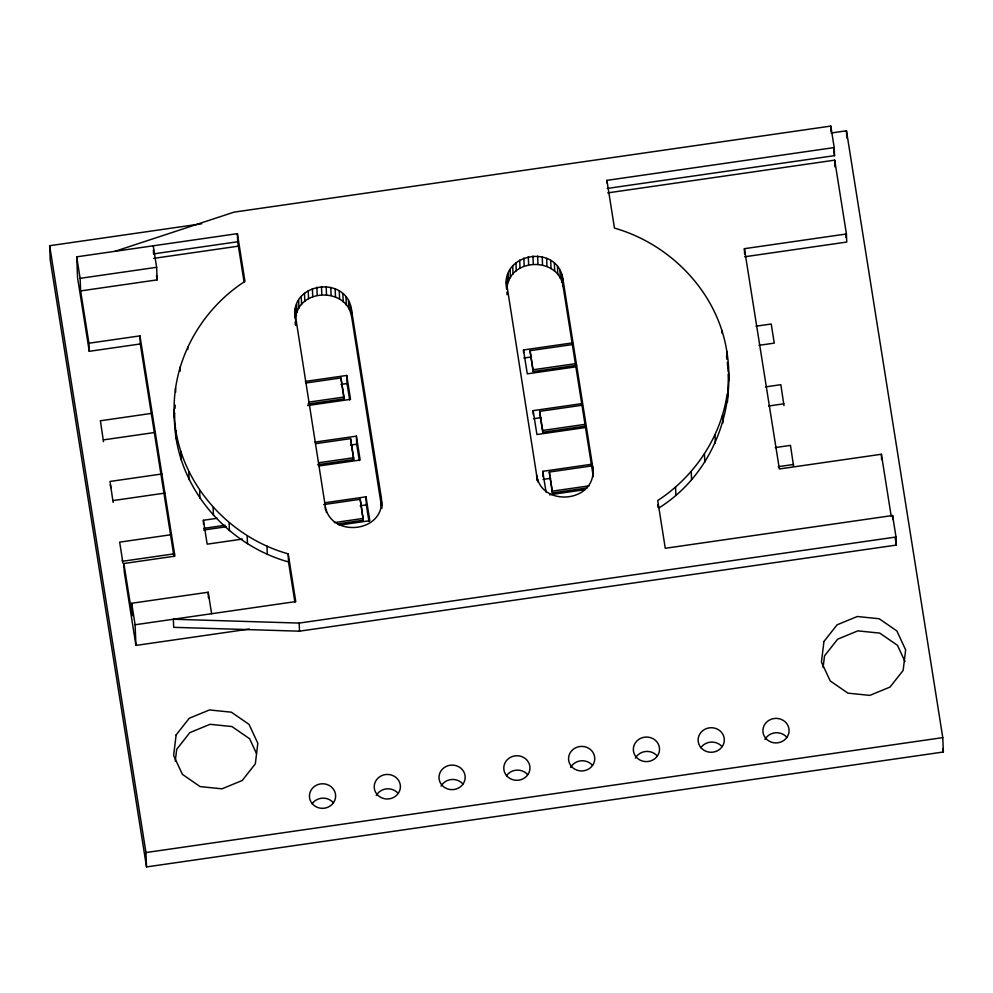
<?xml version="1.0" encoding="UTF-8"?>
<svg xmlns="http://www.w3.org/2000/svg" width="993" height="993" viewBox="0 0 993 993"><rect width="100%" height="100%" fill="white"/><g stroke="black" fill="none" stroke-linecap="round" stroke-linejoin="round"><path stroke-width="1.49" d="M294.909 602.205L288.516 561.939C225.026 544.226 174.507 484.447 174.433 417.482C170.722 363.5 199.854 310.424 244.948 281.391L237.377 233.665L76.709 256.839L77.541 277.494L89.258 351.311L140.274 343.963L139.951 335.87L88.936 343.23L89.258 351.311M174.433 417.482L174.731 412.902M175.029 408.334L175.227 405.281M659.228 507.746C711.261 475.014 736.669 411.028 726.789 351.237C717.629 292.587 670.871 244.228 614.468 228.092L606.897 180.366L834.207 147.572L830.793 126.074L233.963 212.154L114.977 251.316M727.484 401.979L728.564 372.549M295.194 318.12C289.174 282.943 345.75 274.291 351.373 309.022L381.287 497.443L381.796 507.212M295.455 319.361L295.442 308.364M381.585 501.825C381.66 533.7 329.403 537.039 325.183 505.536L294.971 312.733M506.691 288.963C499.305 253.153 556.85 242.987 562.832 278.524L592.734 466.946L593.255 476.714M506.902 288.864L506.902 277.866M593.044 471.327C593.119 503.203 540.85 506.529 536.63 475.039L506.43 282.235M175.277 761.023L176.704 749.293L189.824 732.635L210.044 724.307L231.94 726.553L249.64 738.767L256.529 753.625M823.085 667.581L824.525 655.852L837.645 639.194L857.865 630.865L879.761 633.112L897.461 645.326L904.983 661.537M896.009 537.002L299.178 623.083L173.365 619.235L173.688 627.328L299.501 631.176L896.331 545.083L896.009 537.002L892.595 515.504L665.285 548.285L657.714 500.559C694.355 476.603 720.856 437.441 727.161 393.898M295.765 316.444C300.594 287.598 347.761 287.945 351.708 317.102L381.809 508.453M507.224 285.947C512.053 257.1 559.22 257.435 563.155 286.605L593.057 475.026L592.734 466.946M831.116 133L846.47 130.791L942.779 737.625L943.35 751.999L146.53 866.926L50.221 260.092L49.65 245.718L201.641 223.797M155.082 253.662L237.699 241.746L237.377 233.665M607.219 188.447L834.53 155.653L834.207 147.572M153.729 258.366L238.084 246.202M607.716 192.89L834.703 160.146L846.421 233.976L846.744 242.056L744.725 256.765M88.936 343.23L80.632 290.912L80.123 278.338L156.646 267.303L153.232 245.792M80.632 290.912L157.142 279.877L156.646 267.303M744.626 254.071L744.402 248.684L846.421 233.976M305.323 381.424L346.743 375.453L350.529 399.347L307.569 405.541M523.609 352.652L523.497 349.958L572.564 342.883M305.906 383L340.934 377.948L343.975 397.051L344.037 398.851L308.016 404.052M576.66 365.3L533.129 371.581L530.026 350.666L572.676 344.521M340.934 384.415L347.066 383.534L346.743 375.453M523.82 358.039L531.491 356.934M152.252 413.287L100.392 420.771L103.495 441.674M755.971 326.213L771.226 324.003L774.255 343.119L759 345.328M308.935 402.103L343.975 397.051M533.129 371.581L533.055 369.781L575.704 363.637M576.35 366.765L527.295 373.852L523.497 349.958M103.421 439.887L155.293 432.402M314.955 442.108L356.375 436.138L360.161 460.02L318.741 466.002M533.291 414.677L533.129 410.643L582.196 403.568M315.538 443.685L350.566 438.633L353.595 457.736L353.669 459.536L317.648 464.736M584.79 426.196L542.761 432.265L539.733 413.15L539.658 411.35L582.295 405.206M350.554 445.1L356.698 444.219L356.375 436.138M533.452 418.723L541.123 417.619M161.884 473.971L110.024 481.456L113.128 502.359M765.591 386.898L780.846 384.688L783.961 405.603M318.567 462.788L353.595 457.736M542.761 432.265L542.687 430.466L585.336 424.309M585.982 427.449L536.928 434.524L533.129 410.643M113.053 500.571L164.925 493.087M768.632 406L783.887 403.803M203.54 524.316L203.379 520.27L217.194 518.284M324.574 502.793L366.007 496.823L369.793 520.704L339.109 525.136M542.972 476.714L542.761 471.327L591.828 464.24M323.644 504.581L360.198 499.305L363.301 520.22L337.781 523.907M586.913 487.96L552.393 492.95L549.29 472.035L591.927 465.891M203.702 528.363L225.188 525.26M360.186 505.785L366.33 504.903L366.007 496.823M543.084 479.408L550.755 478.303M171.516 534.656L119.657 542.141L122.685 561.256L174.557 553.771M203.553 530.039L226.441 526.737M775.223 447.582L790.478 445.373L793.593 466.288M334.293 522.603L363.227 518.42M552.393 492.95L552.319 491.15L588.874 485.875M242.453 539.075L207.177 544.164L203.379 520.27M549.613 494.775L584.877 489.686M778.264 466.685L793.519 464.488M249.404 629.053L135.942 645.413L124.224 571.596L123.889 563.515L174.905 556.154L139.951 335.87M891.18 516.025L881.387 454.248L779.368 468.969L744.402 248.684M123.889 563.515L132.193 615.834L131.697 603.26L208.207 592.225L211.621 613.724M135.942 645.413L135.11 624.758L295.765 601.584L288.193 553.858C224.703 536.133 174.185 476.367 174.11 409.401M146.53 866.926L145.959 852.553L942.779 737.625M726.404 356.35L727.112 359.329L726.789 351.237M942.866 748.933L943.35 751.999M833.611 149.918L834.53 155.653M895.19 537.921L896.331 545.083M845.552 234.522L846.036 237.538M530.026 350.666L533.055 369.781M539.658 411.35L542.687 430.466M549.29 472.035L552.319 491.15M542.761 471.327L546.076 492.23M347.066 383.534L349.673 399.956M356.698 444.219L359.305 460.64M366.33 504.903L368.937 521.325M344.037 398.851L340.934 377.948M353.669 459.536L350.566 438.633M363.301 520.22L360.198 499.305M237.699 241.746L244.092 282.012M156.46 275.57L157.142 279.877M140.274 343.963L174.011 556.589M76.709 256.839L80.123 278.338M131.697 603.26L135.11 624.758M110.322 484.721L110.794 487.662M122.288 560.102L122.76 563.043M49.65 245.718L145.959 852.553M727.36 362.371L728.13 371.494M728.378 374.547L728.887 380.629M295.393 322.278L295.604 325.195L295.442 321.149M892.595 515.504L892.757 519.538M881.387 454.248L881.598 459.635M846.47 130.791L846.756 137.977M834.703 160.146L834.976 166.886M830.793 126.074L831.004 131.461M721.874 330.384L721.973 333.077M722.606 414.863L722.929 422.944M714.997 435.058L715.32 443.139M704.471 454.074L704.794 462.155M691.24 471.551L691.562 479.631M675.55 487.141L675.873 495.234M657.875 504.605L657.987 507.299M606.897 180.366L607.008 183.06M562.832 278.524L563.155 286.605M561.765 274.254L562.088 282.335M559.953 270.208L560.288 278.288M557.47 266.496L557.793 274.589M554.355 263.232L554.677 271.312M550.705 260.489L551.041 268.582M546.634 258.354L546.957 266.434M542.228 256.877L542.55 264.957M537.623 256.095L537.945 264.188M532.943 256.045L533.266 264.126M537.697 479.309L537.809 482.002M528.313 256.715L528.636 264.796M536.63 475.039L536.853 480.426M523.857 258.081L524.18 266.174M519.699 260.129L520.022 268.209M515.95 262.785L516.273 270.866M512.711 265.975L513.033 274.056M510.079 269.624L510.402 277.705M508.131 273.621L508.453 281.702M506.951 292.004L507.051 294.698M381.287 497.443L381.61 505.536M351.373 309.022L351.708 317.102M350.306 304.752L350.628 312.832M348.506 300.705L348.828 308.786M346.011 297.006L346.334 305.087M342.895 293.729L343.23 301.822M339.258 290.999L339.581 299.079M335.175 288.851L335.497 296.944M330.781 287.374L331.103 295.467M326.176 286.605L326.498 294.685M321.484 286.543L321.806 294.623M326.25 509.806L326.362 512.5M316.854 287.213L317.177 295.293M325.232 506.889L325.344 509.583M312.398 288.591L312.721 296.671M308.24 290.626L308.562 298.707M304.491 293.283L304.814 301.363M301.264 296.473L301.587 304.553M298.632 300.122L298.955 308.202M296.671 304.119L296.994 312.199M299.178 623.083L299.501 631.176M288.193 553.858L288.516 561.939M266.993 546.076L267.316 554.156M247.17 535.599L247.493 543.68M229.11 522.641L229.433 530.721M213.147 507.448L213.47 515.528M208.207 592.225L208.431 597.811M199.618 490.306L199.941 498.387M187.677 346.892L187.776 349.586M188.757 471.551L189.08 479.631M180.056 367.075L180.217 371.121M180.8 451.554L181.123 459.635M175.513 388.052L175.674 392.098M175.885 430.701L176.208 438.782M153.394 249.988L153.567 254.183M312.187 803.697A13.095 12.276 -2.3 0 1 333.363 802.741M376.26 795.48A13.095 12.276 -2.3 0 1 398.143 793.395M441.041 786.133A13.095 12.276 -2.3 0 1 462.924 784.048M506.529 775.67A13.095 12.276 -2.3 0 1 527.705 774.701M570.603 767.452A13.095 12.276 -2.3 0 1 592.498 765.355M635.383 758.106A13.095 12.276 -2.3 0 1 657.279 756.021M700.872 747.642A13.095 12.276 -2.3 0 1 722.06 746.674M764.958 739.413A13.095 12.276 -2.3 0 1 786.841 737.327M176.133 734.919L173.614 755.462L182.389 774.366L200.089 786.58L221.985 788.827L242.205 780.51L255.325 763.853L257.832 743.31L249.069 724.406L231.357 712.192L209.473 709.945L189.253 718.262L176.133 734.919M823.954 641.478L821.434 662.021L830.21 680.925L847.91 693.139L869.806 695.385L890.026 687.069L903.146 670.412L905.653 649.869L896.878 630.965L879.177 618.751L857.282 616.504L837.074 624.82L823.954 641.478M312.274 803.734A13.095 12.276 -2.3 0 0 334.715 800.507A13.095 12.276 -2.3 0 0 320.602 783.911A13.095 12.276 -2.3 0 0 312.274 803.734M377.055 794.4A13.095 12.276 -2.3 0 0 399.496 791.16A13.095 12.276 -2.3 0 0 385.383 774.577A13.095 12.276 -2.3 0 0 377.055 794.4M441.835 785.053A13.095 12.276 -2.3 0 0 464.277 781.814A13.095 12.276 -2.3 0 0 450.164 765.231A13.095 12.276 -2.3 0 0 441.835 785.053M506.616 775.707A13.095 12.276 -2.3 0 0 529.058 772.467A13.095 12.276 -2.3 0 0 514.945 755.884A13.095 12.276 -2.3 0 0 506.616 775.707M571.397 766.36A13.095 12.276 -2.3 0 0 593.839 763.12A13.095 12.276 -2.3 0 0 579.726 746.537A13.095 12.276 -2.3 0 0 571.397 766.36M636.178 757.014A13.095 12.276 -2.3 0 0 658.62 753.786A13.095 12.276 -2.3 0 0 644.519 737.191A13.095 12.276 -2.3 0 0 636.178 757.014M700.959 747.679A13.095 12.276 -2.3 0 0 723.4 744.44A13.095 12.276 -2.3 0 0 709.3 727.857A13.095 12.276 -2.3 0 0 700.959 747.679M765.74 738.333A13.095 12.276 -2.3 0 0 788.181 735.093A13.095 12.276 -2.3 0 0 774.081 718.51A13.095 12.276 -2.3 0 0 765.74 738.333"/></g></svg>
